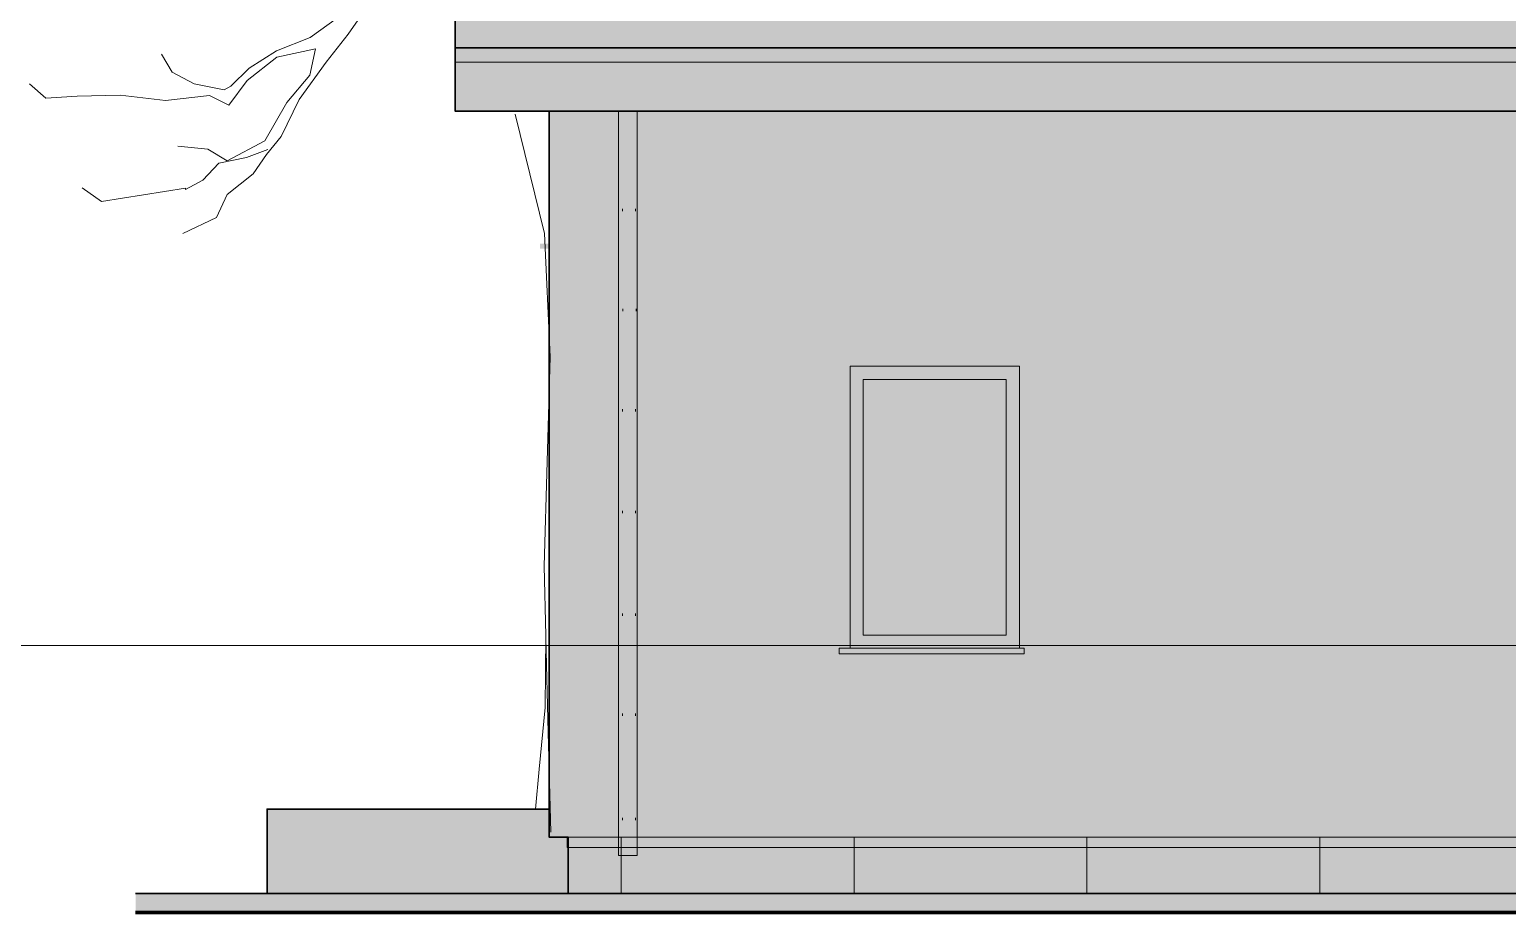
# Model space of a CAD drawing. Header units: millimetres. Extents: x -13512 to 8923, y -6533 to 5096.
# Drawn here: x -7249 to -6463, y -6470 to -6001 of the extents above; entities that cross this region are included whole.
import ezdxf

# ---------------------------------------------------------------- set-up
doc = ezdxf.new("R2010")
doc.units = ezdxf.units.MM
for name, color, linetype, lineweight in [('A-ELEWACJA CIENKA', 11, 'Continuous', 13), ('A-murowane', 3, 'Continuous', 35), ('A-RYS ELEWACJI', 30, 'Continuous', 35), ('A-wykończenie', 4, 'Continuous', 5), ('B-CIENIE', 251, 'Continuous', 0), ('B-DACHÓWKA', 250, 'Continuous', 0), ('B-materiały', 9, 'Continuous', 0), ('B-STOLARKA OKIENNA', 32, 'Continuous', 0), ('B-SZKŁO', 153, 'Continuous', 0)]:
    doc.layers.add(name, color=color, linetype=linetype, lineweight=lineweight)
doc.layers.add('B-BIAŁY ELEM', color=7, linetype='Continuous', lineweight=0, true_color=0xf0f0f0)

# ---------------------------------------------------------------- blocks, each defined once
blk = doc.blocks.new('A$C78E45FC7')
at = {"layer": 'A-ELEWACJA CIENKA'}
h = blk.add_hatch(dxfattribs=at)
h.set_pattern_fill('ANGLE', color=256)
h.set_pattern_definition([(0, (8985.34, 2658.096), (0, 6.985), [5.08, -1.905]), (90, (8985.34, 2658.096), (-6.985, 4e-16), [5.08, -1.905])])
h.paths.add_polyline_path([(10, -51.86), (0, -51.86), (0, -53.14), (10, -53.14)])
h.paths.add_polyline_path([(0, -51.86), (-1.09, -51.86), (-1.09, -53.14), (0, -53.14)])
h.paths.add_polyline_path([(11.15, -51.86), (10, -51.86), (10, -53.14), (11.15, -53.14)])
h = blk.add_hatch(dxfattribs=at)
h.set_pattern_fill('ANGLE', color=256)
h.set_pattern_definition([(0, (8985.6306, 2604.956), (0, 6.985), [5.08, -1.905]), (90, (8985.6306, 2604.956), (-6.985, 4e-16), [5.08, -1.905])])
h.paths.add_polyline_path([(10.29, -105), (0.29, -105), (0.29, -106.28), (10.29, -106.28)])
h.paths.add_polyline_path([(0.29, -105), (-0.8, -105), (-0.8, -106.28), (0.29, -106.28)])
h.paths.add_polyline_path([(11.44, -105), (10.29, -105), (10.29, -106.28), (11.44, -106.28)])
h = blk.add_hatch(dxfattribs=at)
h.set_pattern_fill('ANGLE', color=256)
h.set_pattern_definition([(0, (8985.34, 2551.525), (0, 6.985), [5.08, -1.905]), (90, (8985.34, 2551.525), (-6.985, 4e-16), [5.08, -1.905])])
h.paths.add_polyline_path([(10, -158.43), (0, -158.43), (0, -159.71), (10, -159.71)])
h.paths.add_polyline_path([(0, -158.43), (-1.09, -158.43), (-1.09, -159.71), (0, -159.71)])
h.paths.add_polyline_path([(11.15, -158.43), (10, -158.43), (10, -159.71), (11.15, -159.71)])
h = blk.add_hatch(dxfattribs=at)
h.set_pattern_fill('ANGLE', color=256)
h.set_pattern_definition([(0, (8985.34, 2497.531), (0, 6.985), [5.08, -1.905]), (90, (8985.34, 2497.531), (-6.985, 4e-16), [5.08, -1.905])])
h.paths.add_polyline_path([(10, -212.42), (0, -212.42), (0, -213.7), (10, -213.7)])
h.paths.add_polyline_path([(0, -212.42), (-1.09, -212.42), (-1.09, -213.7), (0, -213.7)])
h.paths.add_polyline_path([(11.15, -212.42), (10, -212.42), (10, -213.7), (11.15, -213.7)])
h = blk.add_hatch(dxfattribs=at)
h.set_pattern_fill('ANGLE', color=256)
h.set_pattern_definition([(0, (8985.34, 2442.893), (0, 6.985), [5.08, -1.905]), (90, (8985.34, 2442.893), (-6.985, 4e-16), [5.08, -1.905])])
h.paths.add_polyline_path([(10, -267.06), (0, -267.06), (0, -268.34), (10, -268.34)])
h.paths.add_polyline_path([(0, -267.06), (-1.09, -267.06), (-1.09, -268.34), (0, -268.34)])
h.paths.add_polyline_path([(11.15, -267.06), (10, -267.06), (10, -268.34), (11.15, -268.34)])
h = blk.add_hatch(dxfattribs=at)
h.set_pattern_fill('ANGLE', color=256)
h.set_pattern_definition([(0, (8985.34, 2389.703), (0, 6.985), [5.08, -1.905]), (90, (8985.34, 2389.703), (-6.985, 4e-16), [5.08, -1.905])])
h.paths.add_polyline_path([(10, -320.25), (0, -320.25), (0, -321.53), (10, -321.53)])
h.paths.add_polyline_path([(0, -320.25), (-1.09, -320.25), (-1.09, -321.53), (0, -321.53)])
h.paths.add_polyline_path([(11.15, -320.25), (10, -320.25), (10, -321.53), (11.15, -321.53)])
h = blk.add_hatch(dxfattribs=at)
h.set_pattern_fill('ANGLE', color=256)
h.set_pattern_definition([(0, (8985.34, 2334.3265), (0, 6.985), [5.08, -1.905]), (90, (8985.34, 2334.3265), (-6.985, 4e-16), [5.08, -1.905])])
h.paths.add_polyline_path([(10, -375.63), (0, -375.63), (0, -376.91), (10, -376.91)])
h.paths.add_polyline_path([(0, -375.63), (-1.09, -375.63), (-1.09, -376.91), (0, -376.91)])
h.paths.add_polyline_path([(11.15, -375.63), (10, -375.63), (10, -376.91), (11.15, -376.91)])
at = {"layer": 'B-STOLARKA OKIENNA', "true_color": 0x636466, "transparency": 33554687}
h = blk.add_hatch(color=251, dxfattribs=at)
h.dxf.hatch_style = 1
h.paths.add_polyline_path([(10, 0), (0, 0), (0, -395.65), (10, -395.65)])
at = {"layer": 'A-ELEWACJA CIENKA'}
blk.add_lwpolyline([(0, 0), (10, 0), (10, -395.65), (0, -395.65)], close=True, dxfattribs=at)
blk = doc.blocks.new('A$C557A236E')
at = {"layer": 'B-materiały'}
for p, q in [((-1445.35, -495.5), (-1457.01, -511.89)), ((-1477.07, -513.73), (-1462.58, -503.31)), ((-1494.99, -520.88), (-1477.07, -513.73)), ((-1457.01, -511.89), (-1468.7, -526.93)), ((-1556.24, -522.67), (-1550.53, -532.1)), ((-1494.91, -524.23), (-1510.68, -536.69)), ((-1509.51, -529.96), (-1494.99, -520.88)), ((-1474.24, -519.69), (-1494.91, -524.23)), ((-1477.24, -533.84), (-1474.24, -519.69)), ((-1550.53, -532.1), (-1538.79, -538.29)), ((-1519.33, -539.59), (-1509.51, -529.96)), ((-1489.61, -548.23), (-1477.24, -533.84)), ((-1468.7, -526.93), (-1482.95, -546.72)), ((-1617.71, -546.08), (-1626.36, -538.29)), ((-1538.79, -538.29), (-1522.84, -541.54)), ((-1522.84, -541.54), (-1519.33, -539.59)), ((-1510.68, -536.69), (-1520.42, -549.67)), ((-1600.98, -544.99), (-1617.71, -546.08)), ((-1578.2, -544.42), (-1600.98, -544.99)), ((-1554, -547.16), (-1578.2, -544.42)), ((-1530.6, -544.57), (-1554, -547.16)), ((-1520.42, -549.67), (-1530.6, -544.57)), ((-1501.17, -568.63), (-1489.61, -548.23)), ((-1482.95, -546.72), (-1492.51, -566.4)), ((-1352.46, -617.87), (-1368.12, -554.57)), ((-1547.52, -571.48), (-1531.57, -573.1)), ((-1531.57, -573.1), (-1521.34, -579.29)), ((-1521.34, -579.29), (-1501.17, -568.63)), ((-1499.71, -573.29), (-1511, -577.59)), ((-1492.51, -566.4), (-1500.32, -575.99)), ((-1525.67, -580.64), (-1534.16, -589.57)), ((-1511, -577.59), (-1525.67, -580.64)), ((-1500.32, -575.99), (-1507.43, -586.22)), ((-1507.43, -586.22), (-1521.23, -597.29)), ((-1588.18, -600.98), (-1598.37, -593.6)), ((-1543.44, -593.82), (-1588.18, -600.98)), ((-1543.43, -594.49), (-1543.44, -593.82)), ((-1534.16, -589.57), (-1543.43, -594.49)), ((-1521.23, -597.29), (-1526.96, -609.5)), ((-1526.96, -609.5), (-1544.85, -617.99)), ((-1349.47, -683.49), (-1352.46, -617.87)), ((-1352.71, -794.85), (-1349.47, -683.49)), ((-1351.79, -831.7), (-1352.71, -794.85)), ((-1352.18, -869.92), (-1351.79, -831.7)), ((-1350.5, -883.29), (-1351.76, -833.04)), ((-1355.37, -902.85), (-1352.18, -869.92)), ((-1349.17, -936.21), (-1350.5, -883.29)), ((-1357.24, -923.98), (-1355.37, -902.85))]:
    blk.add_line(p, q, dxfattribs=at)

msp = doc.modelspace()

# ---------------------------------------------------------------- hatches: boundary and pattern name
at = {"layer": 'A-ELEWACJA CIENKA'}
h = msp.add_hatch(dxfattribs=at)
h.set_pattern_fill('AR-RSHKE', color=256, scale=0.1)
h.set_pattern_definition([(0, (-9e-13, -3373.854), (64.77, 30.48), [15.24, -12.7, 17.78, -7.62, 22.86, -10.16]), (0, (15.24, -3372.584), (64.77, 30.48), [12.7, -48.26, 10.16, -15.24]), (0, (45.72, -3375.76), (64.77, 30.48), [7.62, -78.74]), (90, (-9e-13, -3373.854), (-21.59, 30.48), [29.21, -92.71]), (90, (15.24, -3373.854), (-21.59, 30.48), [28.575, -93.345]), (90, (27.94, -3373.854), (-21.59, 30.48), [26.67, -95.25]), (90, (45.72, -3375.759), (-21.59, 30.48), [29.21, -92.71]), (90, (53.34, -3375.759), (-21.59, 30.48), [29.21, -92.71]), (90, (76.2, -3373.854), (-21.59, 30.48), [27.94, -93.98])])
h.paths.add_polyline_path([(-6662.4, -5580.24), (-6755.4, -5580.24), (-6755.4, -5491.25), (-7022.4, -5491.25), (-7022.4, -6010.48), (-6126.4, -6010.48), (-5622.4, -6010.48), (-5622.4, -5491.25), (-6662.4, -5491.25)])
h.paths.add_polyline_path([(-6626.4, -5864.66), (-6626.4, -5939.41), (-6704.4, -5939.41), (-6704.4, -5864.66)], flags=16)
h.paths.add_polyline_path([(-6631.4, -5868.16), (-6631.4, -5932.41), (-6699.4, -5932.41), (-6699.4, -5868.16)], flags=0)
h.paths.add_polyline_path([(-6633.4, -5869.66), (-6633.4, -5929.41), (-6697.4, -5929.41), (-6697.4, -5869.66)], flags=0)
h.paths.add_polyline_path([(-6006.4, -5864.66), (-5928.4, -5864.66), (-5928.4, -5939.41), (-6006.4, -5939.41)], flags=16)
h.paths.add_polyline_path([(-6001.4, -5868.16), (-5933.4, -5868.16), (-5933.4, -5932.41), (-6001.4, -5932.41)], flags=0)
h.paths.add_polyline_path([(-5999.4, -5869.66), (-5935.4, -5869.66), (-5935.4, -5929.41), (-5999.4, -5929.41)], flags=0)
at = {"layer": 'A-ELEWACJA CIENKA', "true_color": 0x3b3b3b}
h = msp.add_hatch(color=250, dxfattribs=at)
h.dxf.hatch_style = 1
h.paths.add_polyline_path([(-6719.88, -6329.79), (-6818.26, -6329.79), (-6818.26, -6332.79), (-6719.88, -6332.79)])
at = {"layer": 'A-ELEWACJA CIENKA'}
h = msp.add_hatch(dxfattribs=at)
h.set_pattern_fill('LINE', color=256, scale=39, angle=90)
h.set_pattern_definition([(90, (-9e-13, -3373.85), (-123.825, 8e-15), [])])
h.paths.add_polyline_path([(-6172.4, -6430.23), (-6962.4, -6430.23), (-6962.4, -6460.23), (-6172.4, -6460.23)])
h.paths.add_polyline_path([(-6962.4, -6430.23), (-6962.4, -6435.77)])
at = {"layer": 'A-murowane'}
h = msp.add_hatch(color=256, dxfattribs=at)
h.dxf.hatch_style = 1
h.paths.add_polyline_path([(-6128.97, -6114.62), (-5666.91, -6114.62), (-5666.91, -6117.28), (-6128.97, -6117.28)])
h.paths.add_polyline_path([(-6522.97, -6114.72), (-6128.97, -6114.52), (-6128.97, -6117.28), (-6522.97, -6117.28)])
h.paths.add_polyline_path([(-6977.4, -6114.62), (-6522.97, -6114.62), (-6522.97, -6117.28), (-6977.4, -6117.28)])
at = {"layer": 'B-BIAŁY ELEM', "transparency": 33554687}
h = msp.add_hatch(color=256, dxfattribs=at)
h.dxf.hatch_style = 1
h.paths.add_polyline_path([(-5672.4, -6044.23), (-6126.4, -6044.23), (-6972.4, -6044.23), (-6972.4, -6178.23), (-6972.4, -6328.23), (-6972.4, -6430.23), (-6962.4, -6430.23), (-6172.4, -6430.23), (-6172.4, -6415.23), (-6087.4, -6415.23), (-6087.4, -6179.79), (-6087.4, -6180.54), (-5672.4, -6179.04)])
h.paths.add_polyline_path([(-6722.4, -6179.79), (-6722.4, -6329.79), (-6812.4, -6329.79), (-6812.4, -6179.79)], flags=16)
h.paths.add_polyline_path([(-6729.4, -6186.79), (-6729.4, -6322.79), (-6805.4, -6322.79), (-6805.4, -6186.79)], flags=0)
h.paths.add_polyline_path([(-6447.4, -6179.79), (-6267.4, -6179.79), (-6267.4, -6329.79), (-6447.4, -6329.79)], flags=16)
h.paths.add_polyline_path([(-6440.4, -6186.79), (-6364.4, -6186.79), (-6364.4, -6322.79), (-6440.4, -6322.79)], flags=0)
h.paths.add_polyline_path([(-6350.4, -6186.79), (-6274.4, -6186.79), (-6274.4, -6322.79), (-6350.4, -6322.79)], flags=0)
at = {"layer": 'B-CIENIE', "transparency": 33554470}
h = msp.add_hatch(color=0, dxfattribs=at)
h.dxf.hatch_style = 1
h.paths.add_polyline_path([(-6972.4, -6044.23), (-5671.91, -6044.04), (-5671.91, -6064.83), (-6972.4, -6065.2)])
at = {"layer": 'B-CIENIE', "transparency": 33554503}
h = msp.add_hatch(color=0, dxfattribs=at)
h.dxf.hatch_style = 1
h.paths.add_polyline_path([(-6812.4, -6179.79), (-6721.99, -6179.79), (-6721.99, -6329.79), (-6735.91, -6329.79), (-6735.91, -6193.63), (-6812.4, -6193.63)])
h = msp.add_hatch(color=0, dxfattribs=at)
h.dxf.hatch_style = 1
h.paths.add_polyline_path([(-6728.91, -6186.8), (-6804.91, -6186.8), (-6804.91, -6191.4), (-6731.86, -6191.4), (-6731.86, -6322.8), (-6728.91, -6322.8)])
at = {"layer": 'B-CIENIE', "true_color": 0x000000, "transparency": 33554666}
h = msp.add_hatch(color=18, dxfattribs=at)
h.dxf.hatch_style = 1
h.paths.add_polyline_path([(-6962.89, -6430.23), (-6172.4, -6430.23), (-6172.4, -6435.77), (-6962.89, -6435.77)])
at = {"layer": 'B-DACHÓWKA', "transparency": 33554636}
h = msp.add_hatch(color=256, dxfattribs=at)
h.dxf.hatch_style = 1
h.paths.add_polyline_path([(-7022.4, -5491.25), (-7022.4, -6010.48), (-6126.4, -6010.48), (-5622.4, -6010.48), (-5622.4, -5491.25), (-6662.4, -5491.25), (-6662.4, -5580.24), (-6755.4, -5580.24), (-6755.4, -5491.25)])
h.paths.add_polyline_path([(-6704.4, -5864.66), (-6626.4, -5864.66), (-6626.4, -5939.41), (-6704.4, -5939.41)], flags=16)
h.paths.add_polyline_path([(-6699.4, -5868.16), (-6631.4, -5868.16), (-6631.4, -5932.41), (-6699.4, -5932.41)], flags=0)
h.paths.add_polyline_path([(-6697.4, -5869.66), (-6633.4, -5869.66), (-6633.4, -5929.41), (-6697.4, -5929.41)], flags=0)
h.paths.add_polyline_path([(-6006.4, -5864.66), (-5928.4, -5864.66), (-5928.4, -5939.41), (-6006.4, -5939.41)], flags=16)
h.paths.add_polyline_path([(-6001.4, -5868.16), (-5933.4, -5868.16), (-5933.4, -5932.41), (-6001.4, -5932.41)], flags=0)
h.paths.add_polyline_path([(-5999.4, -5869.66), (-5935.4, -5869.66), (-5935.4, -5929.41), (-5999.4, -5929.41)], flags=0)
h = msp.add_hatch(color=256, dxfattribs=at)
h.dxf.hatch_style = 1
h.paths.add_polyline_path([(-5622.4, -6010.48), (-7022.4, -6010.48), (-7022.4, -6018.15), (-5622.4, -6018.15)])
h = msp.add_hatch(color=256, dxfattribs=at)
h.dxf.hatch_style = 1
h.paths.add_polyline_path([(-5622.4, -6018.15), (-7022.4, -6018.15), (-7022.4, -6044.23), (-5622.4, -6044.23)])
h = msp.add_hatch(color=256, dxfattribs=at)
h.dxf.hatch_style = 1
h.paths.add_polyline_path([(-6962.4, -6460.23), (-6962.4, -6435.77), (-6962.89, -6435.77), (-6962.89, -6430.23), (-6972.4, -6430.23), (-6972.4, -6415.23), (-7122.4, -6415.23), (-7122.4, -6460.23)])
h = msp.add_hatch(color=256, dxfattribs=at)
h.dxf.hatch_style = 1
h.paths.add_polyline_path([(-6172.4, -6460.23), (-6172.4, -6435.77), (-6962.4, -6435.77), (-6962.4, -6460.23)])
at = {"layer": 'B-materiały'}
h = msp.add_hatch(dxfattribs=at)
h.set_pattern_fill('AR-HBONE', color=256, scale=0.1)
h.set_pattern_definition([(45, (-12201.442, -3563.986), (1e-15, 14.36841), [30.48, -10.16]), (135, (-12194.258, -3556.802), (1e-15, 14.36841), [30.48, -10.16])])
h.paths.add_polyline_path([(-5458.36, -6470.23), (-7192.4, -6470.23), (-7192.4, -6460.23), (-5458.36, -6460.23)])
at = {"layer": 'B-STOLARKA OKIENNA', "transparency": 33554628}
h = msp.add_hatch(color=256, dxfattribs=at)
h.dxf.hatch_style = 1
h.paths.add_polyline_path([(-1795.77, -6179.79), (-1885.77, -6179.79), (-1885.77, -6329.79), (-1795.77, -6329.79)])
h.paths.add_polyline_path([(-1802.77, -6322.79), (-1878.77, -6322.79), (-1878.77, -6186.79), (-1802.77, -6186.79)], flags=16)
h.paths.add_polyline_path([(-1317.77, -6329.79), (-1317.77, -6179.79), (-1407.77, -6179.79), (-1407.77, -6329.79)])
h.paths.add_polyline_path([(-1400.77, -6322.79), (-1400.77, -6186.79), (-1324.77, -6186.79), (-1324.77, -6322.79)], flags=16)
h.paths.add_polyline_path([(-6812.4, -6329.79), (-6722.4, -6329.79), (-6722.4, -6179.79), (-6812.4, -6179.79)])
h.paths.add_polyline_path([(-6805.4, -6186.79), (-6729.4, -6186.79), (-6729.4, -6322.79), (-6805.4, -6322.79)], flags=16)
at = {"layer": 'B-SZKŁO', "transparency": 33554544}
h = msp.add_hatch(color=256, dxfattribs=at)
h.dxf.hatch_style = 1
h.paths.add_polyline_path([(-6729.4, -6322.8), (-6805.4, -6322.8), (-6805.4, -6186.8), (-6729.4, -6186.8)])

# ---------------------------------------------------------------- linework, layer by layer
at = {"layer": 'A-ELEWACJA CIENKA'}
for p, q in [((-5622.4, -6018.15), (-7022.4, -6018.15)), ((-6972.4, -6328.23), (-6972.4, -6178.23)), ((-6497.4, -6430.23), (-6962.4, -6430.23))]:
    msp.add_line(p, q, dxfattribs=at)
msp.add_xline((-9340.16, -6328.23), (1, 0), dxfattribs=at)
for points in [[(-7022.4, -6018.15), (-5622.4, -6018.15), (-5622.4, -6044.23), (-7022.4, -6044.23)], [(-6812.4, -6179.79), (-6722.4, -6179.79), (-6722.4, -6329.79), (-6812.4, -6329.79)], [(-6805.4, -6186.79), (-6729.4, -6186.79), (-6729.4, -6322.79), (-6805.4, -6322.79)]]:
    msp.add_lwpolyline(points, close=True, dxfattribs=at)
at = {"layer": 'A-ELEWACJA CIENKA', "color": 252}
msp.add_lwpolyline([(-6719.88, -6329.79), (-6818.26, -6329.79), (-6818.26, -6332.79), (-6719.88, -6332.79), (-6719.88, -6329.79), (-6719.88, -6329.79)], dxfattribs=at)
at = {"layer": 'A-RYS ELEWACJI'}
for p, q in [((-7022.4, -5491.25), (-7022.4, -6010.48)), ((-7192.4, -6460.23), (-5462.34, -6460.23))]:
    msp.add_line(p, q, dxfattribs=at)
for points in [[(-7022.4, -6010.48), (-6126.4, -6010.48), (-7022.4, -6010.48), (-7022.4, -6044.23), (-6126.4, -6044.23)], [(-6972.4, -6044.23), (-6972.4, -6178.23), (-6972.4, -6178.23), (-6972.4, -6328.23), (-6972.4, -6328.23), (-6972.4, -6430.23), (-6962.4, -6430.23), (-6962.4, -6460.23)], [(-6972.4, -6415.23), (-7122.4, -6415.23), (-7122.4, -6460.23)]]:
    msp.add_lwpolyline(points, dxfattribs=at)
at = {"layer": 'A-wykończenie', "lineweight": 120}
msp.add_line((-7192.4, -6470.23), (-5462.34, -6470.23), dxfattribs=at)
at = {"layer": 'B-CIENIE', "color": 18, "true_color": 0x000000, "transparency": 33554503}
msp.add_lwpolyline([(-6962.89, -6430.23), (-6172.4, -6430.23), (-6172.4, -6435.77), (-6962.89, -6435.77), (-6962.89, -6430.23)], dxfattribs=at)
at = {"layer": 'B-DACHÓWKA', "transparency": 33554636}
msp.add_lwpolyline([(-7022.4, -6010.48), (-5622.4, -6010.48), (-5622.4, -6018.15), (-7022.4, -6018.15)], close=True, dxfattribs=at)
at = {"layer": 'B-STOLARKA OKIENNA'}
msp.add_line((-6962.4, -6460.23), (-7122.4, -6460.23), dxfattribs=at)

# ---------------------------------------------------------------- block references
at = {"layer": 'A-ELEWACJA CIENKA'}
for name, p in [('A$C557A236E', (-5622.4, -5491.25)), ('A$C78E45FC7', (-6935.59, -6044.23))]:
    msp.add_blockref(name, p, dxfattribs=at)

doc.saveas('drawing.dxf')
